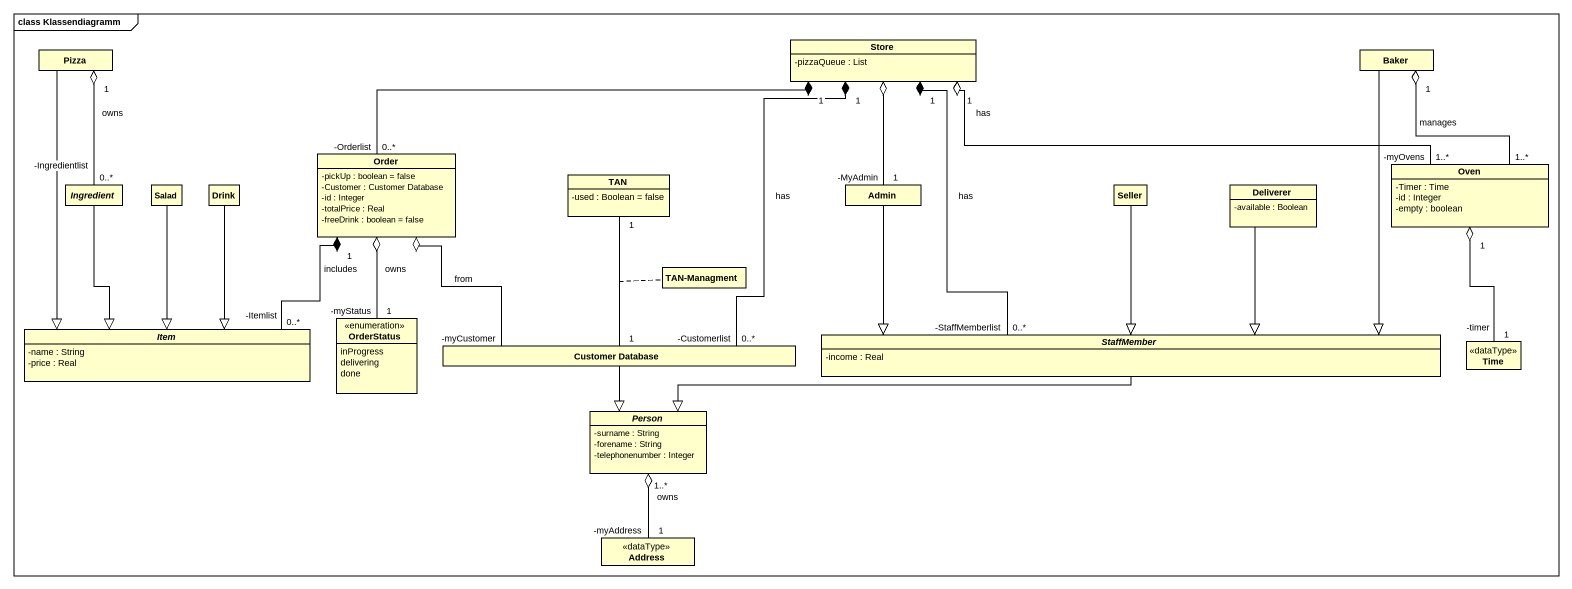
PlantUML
@startuml
mainframe class Klassendiagramm
hide circle
hide empty members
skinparam classAttributeIconSize 0
class Store {
  -pizzaQueue : List
}
class Pizza
class Baker
class Order {
  -pickUp : boolean = false
  -Customer : Customer Database
  -id : Integer
  -totalPrice : Real
  -freeDrink : boolean = false
}
class Oven {
  -Timer : Time
  -id : Integer
  -empty : boolean
}
abstract class Ingredient
class Salad
class Drink
class TAN {
  -used : Boolean = false
}
class Admin
class Seller
class Deliverer {
  -available : Boolean
}
class "TAN-Managment" as TAN_Managment
enum OrderStatus {
  inProgress
  delivering
  done
}
abstract class Item {
  -name : String
  -price : Real
}
class "Customer Database" as Customer_Database
abstract class StaffMember {
  -income : Real
}
class Time <<dataType>>
abstract class "Person" as Person_ {
  -surname : String
  -forename : String
  -telephonenumber : Integer
}
class Address <<dataType>>
Store "1" *-left- "-Orderlist\n0..*" Order
Store "1" o-right- "-myOvens\n1..*" Oven : has
Store o-- "1\n-MyAdmin" Admin
Store "1" *-- "-Customerlist\n0..*" Customer_Database : has
Store "1" *-- "0..*\n-StaffMemberlist" StaffMember : has
Pizza "1" o-- "-Ingredientlist\n0..*" Ingredient : owns
Pizza --|> Item
Baker "1" o-- "1..*" Oven : manages
Baker --|> StaffMember
Order o-- "1\n-myStatus" OrderStatus : owns
Order "1" *-- "0..*\n-Itemlist" Item : includes
Order o-- "-myCustomer" Customer_Database : from
Oven "1" o-- "1\n-timer" Time
Ingredient --|> Item
Salad --|> Item
Drink --|> Item
TAN "1" -- "1" Customer_Database
(TAN, Customer_Database) .. TAN_Managment
Admin --|> StaffMember
Seller --|> StaffMember
Deliverer --|> StaffMember
Customer_Database --|> Person_
StaffMember -left-|> Person_
Person_ "1..*" o-- "-myAddress\n1" Address : owns
@enduml
